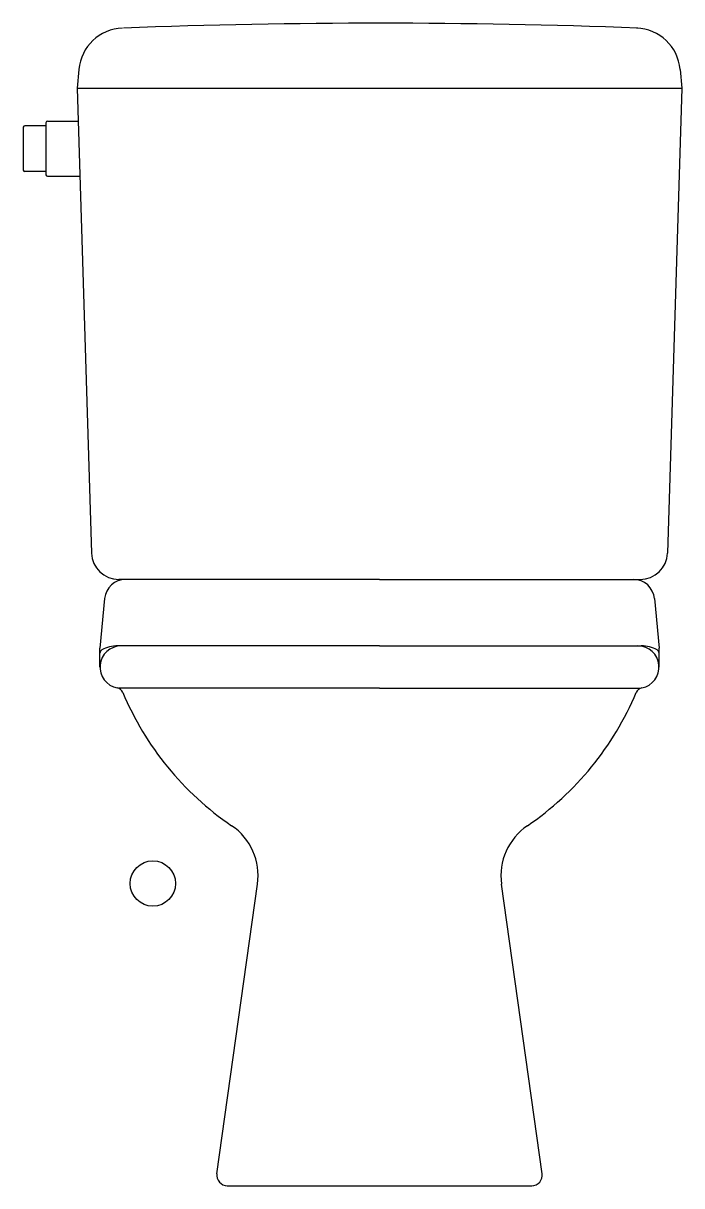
# Model space of a CAD drawing. Extents: x 1310 to 1745, y 1111 to 1880.
import ezdxf

# ---------------------------------------------------------------- set-up
doc = ezdxf.new("R2010")
doc.units = 0
doc.header["$LTSCALE"] = 50
doc.layers.add('FINA', color=6, linetype='CONTINUOUS')
doc.layers.add('GROSSA', color=3, linetype='CONTINUOUS')

msp = doc.modelspace()

# ---------------------------------------------------------------- linework, layer by layer
at = {"layer": 'FINA', "color": 0, "linetype": 'CONTINUOUS'}
msp.add_line((1345.33, 1836.94), (1745.33, 1836.94), dxfattribs=at)
for points in [[(1545.33, 1439.94, 0), (1372.92, 1439.94, 0)], [(1545.33, 1439.94, 0), (1718.09, 1439.94, 0)]]:
    msp.add_polyline3d(points, dxfattribs=at)
at = {"layer": 'FINA', "color": 0}
msp.add_circle((1395.33, 1310.74), 15, dxfattribs=at)
at = {"layer": 'GROSSA', "color": 0, "linetype": 'CONTINUOUS'}
for p, q in [((1346.42, 1849.36), (1345.33, 1836.94)), ((1745.33, 1836.94), (1735.87, 1529.39)), ((1545.33, 1467.94), (1372.1, 1467.94)), ((1545.33, 1467.94), (1716.64, 1467.94)), ((1716.64, 1467.94), (1718.56, 1467.94))]:
    msp.add_line(p, q, dxfattribs=at)
for points in [[(1744.24, 1849.36, 0), (1745.33, 1836.94, 0)], [(1345.33, 1836.94, 0), (1354.79, 1529.39, 0)], [(1309.56, 1811.14, 0), (1309.56, 1782.75, 0)], [(1324.56, 1812.14, 0), (1310.56, 1812.14, 0)], [(1324.56, 1814.14, 0), (1324.56, 1779.75, 0)], [(1325.56, 1815.14, 0), (1346, 1815.14, 0)], [(1324.56, 1781.75, 0), (1310.56, 1781.75, 0)], [(1325.56, 1778.75, 0), (1347.12, 1778.75, 0)], [(1545.33, 1511.94, 0), (1372.78, 1511.94, 0)], [(1545.33, 1511.94, 0), (1717.87, 1511.94, 0)], [(1363.39, 1499.25, 0), (1360.33, 1466.55, 0)], [(1727.27, 1499.25, 0), (1730.33, 1466.55, 0)], [(1360.33, 1453.94, 0), (1360.33, 1466.55, 0)], [(1730.33, 1453.94, 0), (1730.33, 1466.55, 0)], [(1437.7, 1118.71, 0), (1464.57, 1310.36, 0)], [(1652.95, 1118.71, 0), (1626.08, 1310.36, 0)], [(1444.64, 1110.74, 0), (1646.02, 1110.74, 0)]]:
    msp.add_polyline3d(points, dxfattribs=at)
for centre, radius, start, end in [((1546.03, -2619.22), 4499.17, 87.83249, 92.16751), ((1376.3, 1846.75), 30, 92.1413, 175.00274), ((1714.36, 1846.75), 30, 5.00361, 87.933), ((1310.56, 1811.14), 1, 90.02089, 179.97911), ((1325.56, 1814.14), 1, 90.02089, 179.97911), ((1310.56, 1782.75), 1, 180.02089, 269.97911), ((1325.56, 1779.75), 1, 180.02089, 269.97911), ((1372.78, 1529.94), 18, 181.75482, 270), ((1717.88, 1529.94), 18, 270, 358.23566), ((1377.33, 1497.94), 14, 90, 174.6407), ((1713.33, 1497.94), 14, 5.34638, 89.75296), ((1374.33, 1453.94), 14, 90, 259.42065), ((1362.73, 1463.17), 2.41, 118.22639, 179.93677), ((1372.1, 1445.8), 22.14, 90, 118.35019), ((1716.33, 1453.94), 14, 280.57456, 89.99591), ((1718.56, 1445.8), 22.14, 61.64981, 90), ((1727.93, 1463.17), 2.4, 359.98288, 61.76065), ((1370.84, 1435.27), 5, 22.68753, 79.42065), ((1719.81, 1435.27), 5, 100.57456, 157.31455), ((1559.99, 1514.34), 200.01, 202.68753, 235.76665), ((1530.67, 1514.33), 200.01, 304.23555, 337.31455), ((1424.97, 1315.92), 39.99, 352.01978, 55.77246), ((1665.69, 1315.91), 39.99, 124.22641, 187.97698), ((1444.64, 1117.74), 7, 172.02112, 269.69566), ((1646.02, 1117.74), 7, 270.30434, 7.97888)]:
    msp.add_arc(centre, radius, start, end, dxfattribs=at)

doc.saveas('drawing.dxf')
